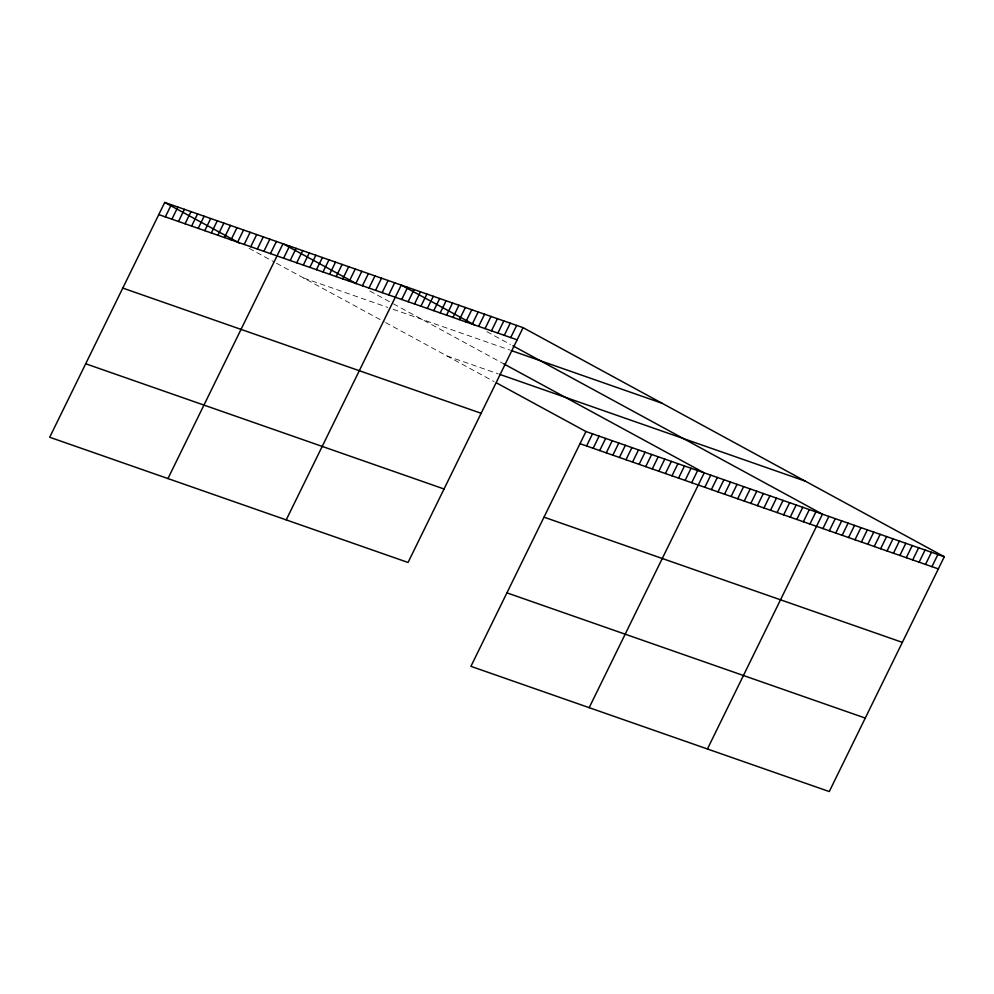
<?xml version="1.0" encoding="UTF-8"?>
<svg xmlns="http://www.w3.org/2000/svg" width="994" height="994" viewBox="0 0 994 994"><rect width="100%" height="100%" fill="white"/><g stroke="black" fill="none" stroke-linecap="round" stroke-linejoin="round"><path stroke-width="0.75" stroke-dasharray="4.97 3.73" d="M303.729 278.047L387.822 307.432M393.077 309.271L510.021 350.124M446.952 355.939L498.193 373.843M486.874 331.661L510.456 344.483M369.855 291.018L392.195 303.17M393.438 303.841L503.821 363.879M249.121 248.351L273.946 261.844M276.431 263.199L384.293 321.857M385.573 322.553L494.105 381.584"/><path stroke-width="1.49" d="M523.08 327.66L164.731 202.441L49.7 437.248L408.049 562.467L523.08 327.66L944.3 556.752L829.269 791.559L470.92 666.34L585.951 431.533L944.3 556.752M165.339 216.891L171.303 204.739M171.912 219.189L177.864 207.038M178.485 221.488L184.437 209.336M185.058 223.774L191.01 211.623M191.618 226.073L197.582 213.921M198.191 228.371L204.143 216.22M204.764 230.67L210.716 218.518M211.337 232.956L217.288 220.805M217.897 235.255L223.861 223.103M224.47 237.554L230.422 225.402M231.043 239.852L236.994 227.701M237.616 242.138L243.567 229.987M244.176 244.437L250.14 232.285M250.749 246.736L256.7 234.584M257.322 249.034L263.273 236.883M263.895 251.32L269.846 239.181M270.455 253.619L276.419 241.467M167.949 478.574L282.979 243.766L356.212 283.588M283.601 258.216L289.552 246.065M290.173 260.503L296.125 248.363M296.734 262.801L302.698 250.65M303.307 265.1L309.258 252.948M309.88 267.398L315.831 255.247M316.452 269.685L322.404 257.545M323.013 271.983L328.977 259.832M329.586 274.282L335.537 262.13M336.158 276.58L342.11 264.429M342.731 278.867L348.683 266.727M349.292 281.165L355.256 269.014M355.864 283.464L361.816 271.312M362.437 285.763L368.389 273.611M369.01 288.061L374.962 275.91M375.57 290.347L381.534 278.196M382.143 292.646L388.095 280.494M388.716 294.945L394.668 282.793M286.21 519.887L401.241 285.092L474.461 324.914M401.7 299.48L407.652 287.328M408.112 301.716L414.063 289.565M414.523 303.965L420.474 291.814M420.934 306.202L426.886 294.05M427.345 308.438L433.297 296.287M433.757 310.687L439.708 298.535M440.168 312.924L446.12 300.772M446.592 315.16L452.543 303.008M453.003 317.409L458.955 305.257M459.414 319.646L465.366 307.494M465.826 321.882L471.777 309.73M472.237 324.131L478.189 311.979M478.648 326.367L484.6 314.216M485.06 328.604L491.011 316.452M491.471 330.853L497.422 318.701M497.882 333.089L503.834 320.938M504.293 335.326L510.245 323.174M510.717 337.575L516.669 325.423M586.572 445.983L592.523 433.831M593.145 448.282L599.096 436.13M599.705 450.568L605.657 438.429M606.278 452.866L612.229 440.715M612.851 455.165L618.802 443.013M619.424 457.464L625.375 445.312M625.984 459.762L631.936 447.611M632.557 462.048L638.508 449.897M639.13 464.347L645.081 452.195M645.702 466.646L651.654 454.494M652.263 468.944L658.214 456.793M658.836 471.231L664.787 459.079M665.408 473.529L671.36 461.378M671.981 475.828L677.933 463.676M678.542 478.126L684.493 465.975M685.114 480.413L691.066 468.273M691.687 482.711L697.639 470.56M589.181 707.666L704.212 472.858L503.821 363.879M704.821 487.308L710.772 475.157M711.393 489.595L717.345 477.455M717.966 491.893L723.918 479.742M724.539 494.192L730.491 482.04M731.099 496.491L737.051 484.339M737.672 498.777L743.624 486.638M744.245 501.075L750.197 488.924M750.818 503.374L756.769 491.222M757.378 505.673L763.33 493.521M763.951 507.959L769.903 495.82M770.524 510.257L776.476 498.106M777.097 512.556L783.048 500.404M783.657 514.855L789.609 502.703M790.23 517.141L796.182 505.002M796.803 519.44L802.754 507.288M803.376 521.738L809.327 509.587M809.936 524.037L815.888 511.885M707.43 748.979L822.46 514.184L512.941 345.837M822.92 528.572L828.872 516.42M829.331 530.808L835.283 518.657M835.743 533.057L841.694 520.906M842.154 535.294L848.118 523.142M848.578 537.53L854.529 525.379M854.989 539.779L860.941 527.628M861.4 542.016L867.352 529.864M867.812 544.252L873.763 532.101M874.223 546.501L880.175 534.35M880.634 548.738L886.586 536.586M887.046 550.974L892.997 538.823M893.457 553.223L899.408 541.071M899.868 555.46L905.82 543.308M906.279 557.696L912.244 545.544M912.703 559.945L918.655 547.793M919.115 562.182L925.066 550.03M925.526 564.418L931.477 552.266M931.937 566.667L937.889 554.515M158.779 214.592L517.128 339.811M511.338 350.584L662.079 403.266M499.51 374.303L805.302 481.158M579.999 443.684L938.348 568.903M122.784 288.074L481.133 413.28M544.004 517.166L902.353 642.372M85.695 363.767L444.045 488.986M506.915 592.859L865.265 718.078M164.731 202.441L239.194 242.946M496.59 382.938L585.951 431.533"/></g></svg>
